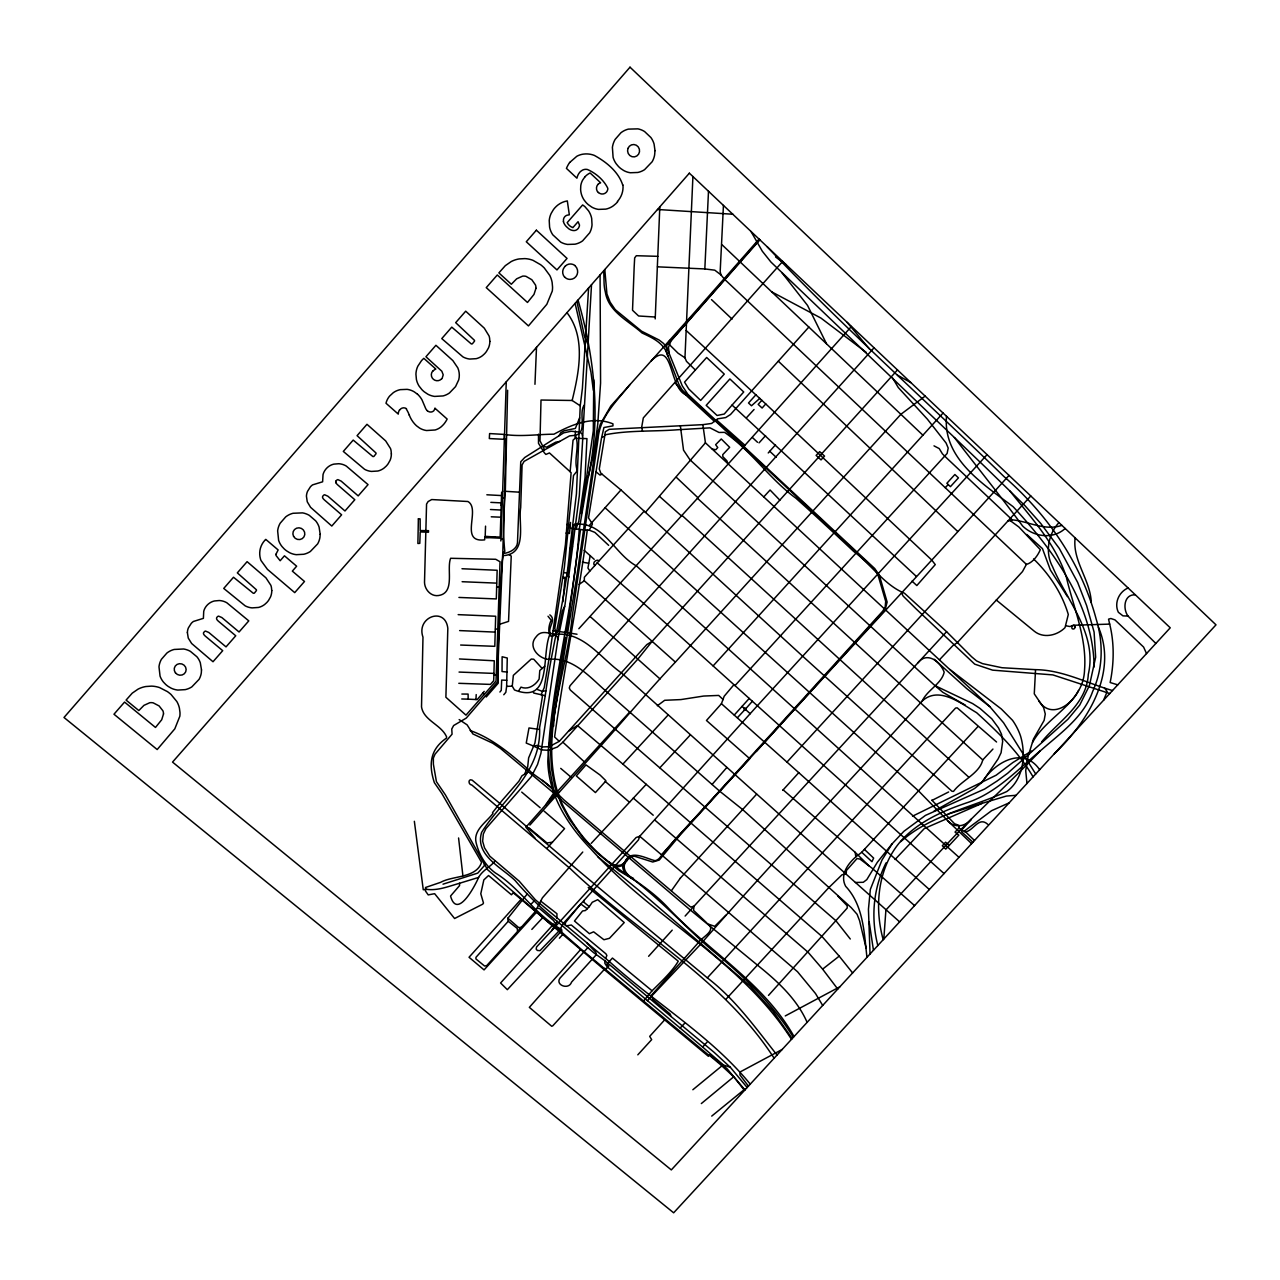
<?xml version="1.0" encoding="UTF-8"?>
<svg xmlns="http://www.w3.org/2000/svg" width="1280" height="1280" viewBox="0 0 1280 1280"><rect width="100%" height="100%" fill="white"/><g stroke="black" fill="none" stroke-linecap="round" stroke-linejoin="round"><path stroke-width="1.5" d="M987.072 454.656L757.344 705.744L639.728 836.272L638.448 839.92L563.632 923.072L559.088 930.912L540.016 950.688L537.392 950.464L536.176 949.152L536.56 946.96L551.824 930.496L557.2 921.344C541.968 908.992 527.84 895.552 515.216 880.656C502.288 867.824 474.576 855.376 481.584 832.432C502.992 798.096 541.616 773.392 539.584 727.728L545.28 695.648C551.68 646.448 565.744 598.592 569.808 549.072L576.432 493.792L580.24 405.808L582.4 388.368L588.592 288M600.08 274.928L600.576 383.088L597.76 424.224L594.144 450.8L588.176 477.36L579.232 529.328C574.08 607.264 550.944 683.424 547.808 761.376C548.624 795.136 567.824 825.216 590.624 848.72C652.16 917.664 741.12 960.128 791.488 1039.344M750.992 231.456L762.32 251.232L770.976 262.08L985.232 467.024L1025.024 505.76L1040.864 523.6L1059.36 548.56L1077.648 582.4L1086.672 605.696L1094.096 632.048L1095.648 657.232L1089.424 685.552L1079.76 704.992L1067.888 719.28L1007.696 773.232L997.088 781.024L984.608 789.056L925.456 815.392L903.84 831.344L892.032 843.92L881.952 860.112L870.352 889.392L868.448 909.248L870.048 953.984M460.64 645.04L494.8 646.32L495.664 616.24L458.16 614.64M486.24 696.976L498.224 683.216L498.304 656.4L502.432 561.088L503.568 552.352L504.832 551.488C502.624 531.664 503.952 511.36 505.328 491.232L507.616 390.256M897.488 369.952L652.144 641.328L637.84 659.088L562.864 742.208L557.392 747.008L548.512 750.304L549.44 767.968L553.68 789.968L563.872 799.856L682.512 900.416L690.752 907.072L694.032 906.176L946.592 631.696L904.448 593.216C884.4 585.136 871.008 564.144 853.6 551.36C834.544 533.456 815.424 515.648 795.936 498.24C769.68 479.12 751.376 450.864 724.56 432.352L719.008 432.464L710.016 427.856L677.616 429.76C653.584 431.648 628.56 430.08 604.928 434.864L599.28 469.024L600.8 473.152L620.96 489.952L802.816 656.352L951.952 791.264L953.504 791.424C961.12 780.704 979.744 773.44 982.736 759.92L697.472 498.288L851.456 326.432M458.8 683.312L490.416 684.4L493.664 680.752L493.888 675.056L494.272 660.784L459.488 658.96M503.776 694.752L505.84 692.288L506.64 686.368L507.264 658.016L502.128 656.752L502.032 671.552L506.944 672.016M461.984 568.736L497.152 570.272L496.32 598.928L458.928 597.44M949.232 845.504L945.6 842.192L942.336 845.76L945.744 849.12L958.832 835.136L955.04 832.08L958.848 828.08L958.912 825.344L954.576 823.776L931.824 800.128M485.552 526.128L485.184 536.528L500.176 537.072L501.648 492.192M925.152 396.112L900.896 414.288L675.392 662.112L584.304 580.784L584.384 577.216L597.216 562.864L643.888 603.616L733.952 684.688L724.176 696.256L721.44 703.712L786.96 762.096L1008.016 520.896L1010.176 520.576L1018.928 527.056L1040.32 549.664C1037.968 555.344 1032.64 562.864 1026.4 564.368L724.432 279.152L721.008 274.944L720.176 271.696L723.44 205.408M506.256 381.824L501.104 538.224L484.752 537.456L484.672 539.856C458.576 542.976 481.216 509.008 467.888 501.504L431.712 499.552L428.112 501.552L426.56 504.064L424.512 582.336C424.656 589.52 430.912 596.704 438.48 595.536C455.552 593.024 446.32 569.088 450.624 558.288L495.728 559.28L500.032 561.744L496.048 680.976L465.984 715.152L445.888 697.248L447.824 628.368C445.344 606.192 415.84 616.912 422.976 637.168L421.52 706.928C423.728 720.72 441.44 724.672 446.656 737.008L446.368 738.176C429.904 749.472 428.496 764.768 434.384 782.704L441.744 793.312L481.584 862.368C476.192 878.352 452.992 875.44 440.624 882.336L425.552 887.472L425.488 891.04L428.224 894.896L434.64 893.68L454.592 918.512L482.736 904.16L483.488 903.056L480.784 893.744L483.84 879.904L488.544 875.52L511.456 894.784L513.2 892.784L521.104 899.296M504.4 553.344C509.92 552.496 516.976 548.88 517.472 542.72L520.752 461.744L524.704 457.52L563.664 432.864L571.184 431.232L580.288 432.176L582.112 434.128L582.784 438.032L579.344 495.424L565.04 604.544L557.824 639.856L540.912 753.28L537.568 764.4L531.36 776.56L485.92 828.624L483.328 834L482.64 841.2L484.512 847.84L489.824 856.192L519.232 881.2L535.376 899.792L609.312 961.52C655.312 1003.296 710.816 1035.792 750.256 1084.144M538.496 434.176L538.496 443.328L544.352 452.816L545.856 454.432L549.456 452.944L571.12 472.64L565.424 544.608L549.312 657.024L544.224 687.632L541.168 694.528L542.432 696.288L534.912 743.072L528.64 757.872L527.68 766.88L524.656 774.112L521.984 775.776L518.928 781.184L502.16 800.416L492.544 812.592L492.96 813.408C486.672 822.064 473.136 829.904 476.096 842.624C478.896 854.416 485.488 865.84 495.488 873.024C520.448 888.32 535.552 915.52 561.68 929.52L561.936 932.432L581.248 949.28L708.176 1054.72L709.936 1055.008L726.864 1068.496L744.928 1089.936M553.104 924.08L551.936 925.2L487.536 869.648L445.392 794.864L436.432 781.68L433.376 764.144L433.36 758.048L435.056 754.144L452.064 734.176L451.76 729.024L453.632 725.536L466.272 718.08L497.808 681.504L497.84 656.544L500.096 590.4L502.784 553.408L506.048 438.848M655.2 318.912L659.808 206.864M581.312 513.76L593.296 430.912L593.776 379.888M808.88 327.04L730.48 414.528L725.68 417.584L717.632 418.832L711.632 423.456L702.864 424.656L705.424 442.816L989.824 706.656L1003.616 722.832L1035.696 773.984M570.112 471.712L573.04 440.176L575.136 438.272L575.456 431.088M692.912 176.544L684.96 357.808L686.48 361.344L695.36 370.016L684.544 382.128L688.752 388.976L700.656 400.432L724.272 374.096L706.656 357.488L695.36 370.016M500.832 540.976L500.928 539.2L503.36 539.376M591.52 284.672L582.72 436.016M604.928 434.864L605.312 431.76L609.216 429.328L702.864 424.656M721.008 274.944L714.8 270.176L704.832 268.944L708.496 191.28M536.496 347.36L534.96 384.304M484.208 691.376L477.168 699.616L475.968 699.536L476.208 694.592M508.256 921.264L475.952 957.344L475.92 958.944L484.624 966.064L486.752 965.584L517.568 931.488L517.248 928.464L508.256 921.264L507.712 918.464L527.168 894.08M1112.496 690.544C1086.96 683.216 1062.64 669.904 1035.552 669.664L1034.272 693.84L1043.648 707.68L1045.28 714.032L1044.144 720.352L1033.472 739.04L1028.096 756.4L1025.712 770.624L1026.96 783.488M866.944 957.36C864.16 932.8 863.536 905.424 845.664 886.32C839.712 875.248 847.6 863.968 855.856 856.848L855.152 852.288L783.168 789.872M570.544 522.464L569.488 533.44L566.032 533.056M478.592 877.424C475.36 885.248 457.184 920.208 450.544 896.032L459.568 885.584L459.568 883.264L478.592 877.424C482.592 870.176 490.128 867.216 495.12 860.928M549.856 614.864C556.88 619.984 547.328 627.68 550.336 633.408C540.608 653.232 553.536 705.104 514.464 689.952L512.256 686.16L513.344 675.36L531.28 659.04L533.728 659.216L542.144 668.448L544.736 666.224M570.016 527.136L570.608 528.256L580.496 529.552L568.096 621.728L566.256 632.528L553.184 630.736M767.232 246.816C842.592 326.656 925.376 400 1004.08 476.656C1047.36 514.208 1081.28 563.248 1096.128 618.928C1103.408 642.544 1103.216 668.72 1092.704 691.328C1084 716.496 1061.184 732.656 1041.968 749.44L1040.128 750.928C1017.104 770.064 995.856 793.424 966.512 802.896C944.704 810.288 922.944 819.744 905.984 835.744C878.368 861.824 873.392 904.432 883.2 939.696M504.4 555.552C527.936 553.008 518.032 522.8 520.688 507.616L522.096 464.944L524.08 461.392L569.584 435.888L575.28 435.328C580.208 445.792 573.264 459.44 577.328 470.688L573.504 475.52L564.384 567.2L554.8 628.352L556.048 633.232M883.808 939.024L885.904 910.016L945.744 845.424C975.952 812.736 1009.68 783.232 1040.128 750.928M652.144 641.328L646.864 644.56L559.296 741.344L554.592 736.976C564.24 668.016 578.288 599.52 587.248 530.32M604.8 269.552L606.928 293.952L610.112 302.144L615.216 309.616L641.584 331.2L659.024 339.968L663.728 343.584L667.568 349.52L682.272 385.888L687.824 394.24L874.72 568.528L879.392 575.344L887.136 602.064L885.232 609.52L679.728 835.504L659.248 860.048L652.752 862.016L633.888 856.048L629.36 857.92L621.84 865.84L616.736 867.024L609.984 863.488L597.152 852.96L583.664 838.912L569.312 819.232L561.408 804.576L554.976 787.232L551.36 767.936L550.384 746.336L552.176 728.224L577.248 573.456L597.472 433.792L600.352 424.112L610.8 406.064L689.488 318.064M588.176 477.36C601.168 418.4 594.608 357.52 578.032 300.032M584.128 550.336L590.176 555.664L587.936 568.032L589.856 570.992M794.048 1036.56C763.728 982.56 708.432 951.296 667.216 906.88C650.208 888.8 628.88 876.928 609.376 862.24C587.776 846 570.896 823.744 559.936 799.136C537.872 738.944 566.448 675.52 572.4 615.12L598.096 438.688C599.856 416.544 617.168 400.784 630 384.48M580.496 529.552L589.248 530.16L592.432 524.048L588.528 517.904L601.376 438.768L603.936 427.52L612.96 425.872L612.944 423.84C592.496 415.664 571.872 424.528 553.952 434.192C537.92 434.288 522.304 436.72 506.176 434.704M588.224 887.456L678.256 961.2C672.56 971.152 660.608 982.336 652.048 990.784L643.52 1001.056M518.752 690.752L520.976 687.136C528.224 690.112 535.472 685.152 539.12 679.056L539.792 670.496L542.144 668.448M556.592 792.288L556.816 794.592L561.408 800.32L689.936 909.68L757.616 965.264C777.248 981.04 796.832 998.816 807.12 1022.352M565.424 637.264L554.096 705.936L549.136 746.672L542.208 746.944L537.104 745.44L533.664 746.144L526.24 743.072L528.992 727.952L539.36 729.456M1026.4 564.368L1022.48 571.584L957.344 642.576L952.864 645.648L939.488 659.76M559.088 435.616L560.816 432.656L564.272 430.752L575.376 428.416L579.6 417.808M1075.136 537.904C1072.256 560.752 1090.32 579.696 1091.28 602.304M580.24 405.808L572.16 400.48C579.04 372.096 586.112 337.584 566.96 312.656M958.992 857.344L636.448 565.904C615.392 554.88 604.192 523.008 577.52 524.112L576.176 528.96M577.248 525.072L578.768 521.536L585.024 477.744L586.96 438.624L575.136 438.272M535.2 838.384L525.872 827.232L545.552 805.056L553.712 793.008L500.432 748.416L492.672 743.2L472.848 733.92L467.12 724.864L459.152 719.584M996.272 600.016L1034.24 631.168C1043.488 638.736 1057.088 635.6 1065.024 627.632L1068.304 614.496C1062.016 593.328 1049.472 574.24 1033.616 558.976M1032.528 742.448C1046.896 715.728 1083.68 703.616 1084.56 669.584C1086.992 637.984 1073.456 607.584 1066.384 577.296C1055.712 543.904 1031.248 517.872 1009.872 490.96M582.768 852.032L542.448 897.776L534.928 912L517.568 931.488M543.392 450.544L544.064 448.64L539.984 440.832L541.008 400.032L572.16 400.48M886.048 862.88C873.12 888.528 870.736 917.776 877.824 945.536M605.6 958.432L606.88 955.504L605.936 953.84L571.328 925.008L566.064 925.936M557.184 921.344L593.648 952.672L604.768 960.64L604.912 963.44L607.152 966.784L647.36 1000.608L699.632 945.296C771.888 862.272 848.576 782.976 922.192 701.024C927.088 690.16 941.744 683.696 944.176 672.16C940.16 661.392 927.024 651.232 917.936 662.784M572.464 546.576L570.96 550.56L567.68 575.376L566.096 577.408L563.088 577.408L565.04 578.4L562.848 601.856M1103.6 700.224L1107.168 691.584L1104.416 687.872M675.392 662.112C648.784 690.272 624.288 719.712 598.448 748.512L529.872 825.088M584.208 900.224L583.792 902.144L589.264 906.672L585.44 910.528L582.56 910.976L574.48 921.008L589.424 933.68L593.616 931.808L603.936 939.744L609.472 938.304L624.24 922.56L597.712 899.68L592.272 902.256L589.264 906.672M680.384 878.096L671.376 890.768M934.064 811.072L974.528 788.512L982.048 782.368L998.096 758.928L1001.088 752.736L1002.672 741.296L1001.52 734.288L998.512 727.904L991.824 718.832L979.92 708.368L972.656 703.6L934.896 685.584L689.984 459.808L683.52 450.144L680.368 425.968M605.36 781.536L605.856 780.704L600.016 774.992L585.984 764.88L576.32 775.936L595.424 792.576L605.36 781.536L629.504 802.272L591.168 843.424M1054.192 753.888C1087.104 722.656 1118.352 673.216 1098.384 627.088M627.248 860.288C620.32 866.576 626.368 875.536 633.552 878.416M564.672 606.416L562.4 610.832L558.544 630.224C549.056 644.96 546.304 629.6 551.216 620.272L548.016 616.24M555.28 796.976C558.16 787.776 534.112 776.656 529.136 770.032C511.136 754.544 492.944 738.544 470.16 730.528M746.192 710.096L746.192 708.256L744.096 708.224L744.208 710.336L746.192 710.096L750.256 713.744M1041.632 741.904C1058.72 720.912 1086.624 704.752 1088.304 674.368C1097.584 634 1067.12 601.248 1052.544 566.64C1044.928 552.576 1048.16 534.096 1058.96 522.608M569.76 549.6L571.456 545.76L573.504 525.744L574.848 523.952L577.52 524.112M584.176 405.2C578.144 413.664 588 432.24 575.28 435.328M655.104 860.704C645.648 858.496 630.368 848.816 624.768 862.08C618.416 869.264 628.304 875.664 633.424 879.504C661.216 900.224 684.4 926.064 710.384 948.768C741.744 974.528 771.872 1002.48 793.36 1037.312M669.824 340.384L666.816 345.296L666.432 351.808L678.8 384.192L682.224 390.128L875.008 569.904L877.792 574.304L885.696 601.36L885.152 607.168L882.688 611.2L661.472 854.768L797.552 971.76L815.504 993.536L822.688 1005.44M974.496 840.496L964.544 830.912L991.616 810.672L1009.136 802.848M336.224 480.688L337.136 479.872A2.032 1.984 37.3 0 1 337.952 479.648L341.12 481.088L358.192 495.888L368.048 484.624L346.288 466.064A16.176 15.776 37.5 0 0 338.72 463.728L333.872 464.128A14.816 14.448 37.6 0 0 327.776 467.184L327.2 467.712A17.056 16.64 37.5 0 0 325.568 469.504A15.008 14.64 37.6 0 0 323.024 474.624L322.624 481.792L312.608 484.864A13.056 12.72 35.4 0 0 310.368 486.88L307.536 491.344A14.576 14.192 35.2 0 0 306.432 496.208L307.248 501.776L310.576 507.312L331.792 526.048L341.616 514.816L324.944 500.4A12.928 12.608 36.1 0 1 323.136 498.592L322.704 497.84A1.952 1.904 35.3 0 1 322.8 496.128L323.888 495.024A2.064 2.016 35.3 0 1 324.72 494.8L327.888 496.208L344.976 510.976L354.816 499.728L338.16 485.28A12.432 12.128 38.1 0 1 336.352 483.456L335.936 482.688M569.712 162.464L576.8 156.288A20.576 19.856 76.9 0 1 583.024 154.16L585.264 153.936A23.472 22.656 76.9 0 1 594.32 155.392C606.208 161.888 618.528 171.76 622.72 185.056M1078.512 690.448C1071.424 705.408 1051.024 719.04 1039.072 701.344M645.392 512.4L705.424 442.816M499.92 692.032L501.264 690.32L501.68 680.08L506.768 680.288M584.88 176.928L582.768 179.904A16.48 15.936 77.7 0 0 580.768 185.776L580.624 189.504A21.344 20.624 78.1 0 0 580.976 192.4A19.6 18.944 78 0 0 584.256 200.224L586.096 202.528A25.2 24.352 78.3 0 0 588.368 204.704L591.824 207.136A19.872 19.2 78.1 0 0 598.512 209.392L605.824 209.12A21.04 20.336 78.1 0 0 613.28 205.84L615.744 203.792A26.384 25.488 77.8 0 0 617.68 201.712M892.032 843.92L877.328 862.288L866.8 879.632L863.28 882.288L855.424 882.48L621.584 673.04C601.616 659.184 584.88 633.024 557.856 634.192C550.32 634.88 542.112 628.512 536.048 636.912C527.488 646.416 538.336 658.576 548.64 659.424C572.352 656.56 589.568 676.832 605.552 690.784L719.904 791.376L742.448 809.408L851.216 907.632L857.088 914.272L859.568 920.672L866.048 947.92M642.496 431.296L641.712 427.04L643.328 417.888L782.704 261.424M550.016 799.552L630.128 711.568M559.408 938.192L563.312 933.744M747.152 1087.504L730.352 1067.312L723.44 1064.992L702.624 1047.04L707.104 1042.096M756.288 751.504C839.92 658.928 925.36 568.016 1009.008 475.392M732.064 405.072L724.272 414.032L717.072 415.488L706.192 405.36L729.888 378.96L743.728 391.984L732.064 405.072L916.368 576.432M546.912 848.384L564.56 828.656L544.128 811.152M874.048 347.792L582.688 671.312L570.032 685.744L569.28 687.984L570.32 690.048L592.336 709.296L835.904 920.736L850.288 939.008M712.064 784.448L726.816 767.488M689.504 318.08L759.04 239.072M589.2 525.552L620.96 489.952M697.472 498.288L578.832 628.72M746.192 708.256L752.368 701.264L733.952 684.688M759.568 239.552L668.384 343.616L678.064 353.2L684.96 357.808M761.84 400.272L758.176 404.4L762.112 408.032L765.744 403.952L686.192 330.512M768.224 452.96L775.472 444.864M721.44 703.712L706.464 720.48L749.744 758.688L675.904 838.448L660.192 857.216A8.304 8.032 -19.9 0 1 655.104 860.704M680.384 878.096L756.64 794.144M1030.784 495.984L1008.016 520.896M774.112 1058.224C722.992 978.736 637.376 932.928 570.384 868.768L471.936 785.104C467.92 784.64 468.096 778.256 472.096 780.112L499.904 803.44C567.856 862.8 637.888 920.016 707.312 977.856L955.552 708.08L957.2 707.824L996.56 742M713.104 665.92L943.056 413.04M690.4 734.832L659.872 767.76M759.888 239.856L670.992 340.864L668.448 347.408L669.216 353.44M755.952 394.736L748.512 402.992L751.488 405.776L759.792 398.352M759.056 442.864L765.584 435.632M629.504 802.272L646.256 784.304M734.272 715.024L749.248 698.416M604.208 969.584L580.608 949.536L529.344 1007.36L551.696 1026.256L552.768 1025.824L604.208 969.568L708.4 1056.304L709.376 1055.312L719.984 1064.192L733.744 1076.8L744.512 1090.384M929.36 889.536L798.768 772.656L782.704 790.352M664.672 1019.856L649.696 1036.368L651.664 1039.632L637.808 1054.832M597.216 562.864L644.096 511.216M685.12 916.064L694.032 906.176L693.552 910.336L706.848 922.96M855.856 856.848L861.744 852.256L977.888 726.624M763.792 496.896L770.064 490.016L779.856 500.176M536.432 912.368L484.064 969.904L469.04 957.264L521.088 899.296L580.608 949.552M945.264 487.728L948.192 484.528L946.864 483.296L954.88 474.512L958.432 477.872L950.432 486.656L948.176 484.528M734.976 685.6L947.12 453.472L948.192 448.064L946.096 443.04L927.36 419.152L898.256 387.52L892.688 378.112M746.448 417.776L754.064 409.488M667.984 715.152L622.88 764.112L577.424 725.504L568.592 731.136M626.64 859.488C623.248 866.96 614.928 866.848 609.376 862.24M531.824 929.408L543.12 917.248M737.392 717.728L744.208 710.336M551.824 930.496L636.112 837.536L639.712 836.256L661.472 854.768M648.608 956.288L672.208 930.144M895.056 859.504L924.384 828.496L982.288 803.28L1006.336 796.064L1016.096 795.296M768.496 995.408L847.216 908.08L847.152 905.728L837.776 895.984M982.736 759.92L992.944 749.056M982.048 782.368C993.648 763.264 1022.912 745.136 1039.648 769.696M684.608 1023.36L680.16 1028.048L647.36 1000.608M657.328 705.76L664.688 700.288L680.896 699.584L703.648 696.048L718.704 695.424L723.136 699.584M530.8 904.48L534.016 901.104M587.792 947.696L560.048 978.096C554.848 985.072 568.864 990.336 571.536 982.144L596.304 954.72L595.792 952.304L587.168 943.152M726.288 998.896L828.528 887.904L842.064 874.752L846.192 873.936L846.432 870.496L857.008 858.544L860.016 859.088L871.824 867.984L914.576 905.6M651.28 360.832C674.272 337.616 668.288 390.608 687.488 395.376M730.352 1067.312L713.856 1052.112L670.976 1016.448L670.224 1014.096L652.784 999.328L651.776 996.352M559.296 741.344L549.136 746.672M701.328 1103.568L733.728 1076.784M692.848 1089.744L721.904 1065.872M711.728 1116.096L745.136 1088.864M654.864 820.112L808.048 952.224L822.624 969.136L839.2 956.144L852.608 972.928M545.552 805.056L555.584 794.72L558.512 794.8M900.752 841.632C930.736 814.992 971.28 807.632 1006.784 791.536C1023.696 779.248 1026.176 754.592 1020.464 735.76A67.12 64.192 -42.8 0 0 1012.544 720.32L1001.296 708.976L949.888 669.472M584.304 580.784L579.12 584.4M922.192 701.024C939.072 685.536 961.424 703.808 976.64 712.704C997.68 731.872 1018.656 752.032 1033.056 776.864M559.344 792.32L555.984 793.712L553.728 793.008L561.392 800.336M1065.168 528.48C1053.072 539.664 1033.776 536.96 1022.592 525.984C1000.464 496.016 976.992 466.944 954.4 437.536M964.992 832.096C973.872 830.656 978.512 816.144 987.68 824.24M524.656 774.112L528.144 771.936M1031.52 751.04L1012.768 762.608L996.128 775.216L912.544 816.176M785.264 1015.936L839.856 986.784M948.64 791.968L932.064 800.368M725.936 915.184L714.736 926.304L708.272 924.112C716.656 931.28 700.848 937.488 697.36 943.792L651.504 995.168L651.328 996.768M782.16 1049.472L740.096 1071.968L739.92 1074.896L748.416 1086.144M552.416 842.256L546.944 842.912L528.64 827.632M602.064 474.224L599.968 475.072L595.952 471.712M521.36 927.328L518.688 927.616L507.808 918.16M1010.176 520.576L1012.176 519.824C1028.672 521.408 1045.232 531.264 1061.856 525.344M602.544 436.976L604.256 436.416M459.568 883.264C449.072 886.192 437.68 890.912 426.704 889.344M443.008 884.176L477.776 873.104L484.272 865.712L484.432 863.904M948.448 813.984L982.288 803.28M499.68 624.256L508.544 621.392L511.232 556.064L509.008 554.512M1128.112 587.984C1118.96 591.792 1113.904 603.152 1118.368 612.288L1122.944 615.856L1128.016 616.08L1155.856 643.44M548.512 750.304L541.664 749.904L533.664 746.144M546.128 690.72L542.24 691.312L536.96 689.36M426.704 889.328L423.264 889.744L414.352 821.296M496.608 587.216L499.04 587.008M537.376 908.368L539.424 908.416L553.52 920.496L555.952 924.432M1117.744 684.848L1110.144 682.528C1114.064 663.36 1114.416 643.152 1109.68 624.112L1073.2 625.264L1070.032 626.544L1065.68 625.744M506.64 686.368L512.256 686.16M1135.392 594.864C1123.92 593.984 1122.656 608.88 1128.016 616.08M495.472 629.104L497.696 629.04M493.888 675.056L496.224 674.992M504.288 491.248L519.36 492.176M461.856 694.048L468.096 694.08L468.16 699.152L475.968 699.536M461.744 698.976L468.16 699.152M459.056 672.064L493.92 673.408M657.856 256.336L636.304 255.712L634.672 257.904L634.176 266.896L632.528 310.256L638.592 315.984L655.28 317.024M704.832 268.944L657.456 266.832M485.184 536.528L495.008 536.912L486.112 537.52M462.112 581.712L496.48 583.12M491.248 516.8L500.784 517.2M459.616 630.592L495.36 632.112M490.848 502.368L501.264 502.88M490.464 509.504L500.976 510.048M486.848 494.784L501.536 495.568M501.216 505.504L502.16 497.68L504.064 497.824M657.504 209.488L732.912 214.24M1035.552 669.664L1002.032 667.728L982.592 663.648L976.576 660.928L971.648 656.768L946.592 631.696M559.68 441.424L555.68 442.208L546.624 447.136L542.88 446.16M570.24 524.88L566.816 524.48M589.248 530.16L594.832 532.368L608.656 545.344M563.648 572.576L567.008 573.072L568.96 577.136M566.256 632.528L577.024 634.24M604.144 968.384L606.256 968.736L608.8 966.144L606.704 964.352L612.448 958.064L652.048 990.784M582.32 562.16L588.608 563.232M599.232 560.672C596.256 558.72 591.648 563.04 594.752 565.616M712.176 448.976L715.776 449.776L717.76 447.552L715.632 444.688L721.264 438.976L729.664 447.328L722.736 454.656L722.88 456.704L726.864 460.768L728.112 464.224M1109.76 693.52L1052.896 674.912L992.592 670.144L974.736 664.16L916.448 609.216L903.088 596.016L901.488 592.752M934 445.856L939.232 448.592L942.416 453.84L947.296 458.624L1012.176 519.824M545.28 695.648L533.76 693.072L533.312 691.6M604.944 507.632L918.512 790.88L946.688 819.712C953.568 828.096 964.144 827.584 971.36 819.2L962.224 829.36L961.648 831.872L972.912 842.208M771.648 291.824L820.88 318.032L866.304 352.448M540.992 901.312L556.96 913.712L556.896 918.208M897.456 375.152L910.96 382.688M958.848 828.08L964.16 831.44M633.424 879.504L618.88 870.72L609.984 863.488M965.328 705.136L942.768 692.272L934.896 685.568M554.8 634.48L557.36 636.672L557.824 639.856M989.824 706.656L966.704 688.576L934.224 659.28M775.536 256.928L786.24 264.784M1026.736 534.432L1042.464 548.624L1050.416 570.08L1067.456 596.608M482.656 693.104L484.304 694.464M597.968 856.88L638.848 890.272L749.696 985.664L772.912 1011.056L792.192 1038.576M604.768 960.64L670.976 1016.448M716.336 419.76L745.184 445.472M680.16 1028.048L702.624 1047.04M707.312 977.856C735.104 999.04 755.6 1028 777.04 1055.04M417.488 394.224L414.272 391.856A18.384 17.984 49 0 0 407.136 389.36L400.272 389.648A19.168 18.752 48.9 0 0 393.328 392.656L389.664 396.016A18.224 17.84 48.9 0 0 386 403.248L398.272 414.096A12.176 11.936 48.6 0 1 398.544 412.096L399.12 410.544A4.384 4.288 48.3 0 1 399.664 409.76M521.728 792.112L540.144 807.712M560.704 768.368L570.88 777.024M542.48 780.336L553.68 789.968M633.28 798.08L653.232 815.232M899.616 921.84L855.424 882.464M622.88 764.112L822.032 936.512L839.2 956.144M971.6 843.648L947.6 820.704M590.288 616.672L660.064 678.976M681.52 516L659.584 496.464M435.024 408.304L447.152 419.056A26.64 26.096 50.6 0 1 443.424 424.624L441.44 426.592A17.616 17.28 50.5 0 1 435.12 429.984L426.56 430.528A18.624 18.272 50.5 0 1 419.584 428.064L416.464 425.76A27.152 26.624 51.7 0 1 409.296 415.104M786.96 762.096L798.768 772.656M697.936 497.744L676.32 477.296M742.064 706.384L744.096 708.208M682.032 515.424L968.496 776.928M752.368 701.264L944.048 873.568M855.152 852.288L868.944 865.84M590.176 555.664L594.192 559.328M562.864 742.208L584.448 761.936M912.048 581.152L916.832 585.552L935.264 564.592L931.568 559.856L765.744 403.952M769.744 451.264L776.192 457.296M714.64 421.568L686.912 396.08L674.976 382.832M732.064 319.088L711.504 299.616M861.744 852.256L871.952 861.696L873.632 858.096L864.384 849.36M427.28 410.784L426.08 409.248A14.96 14.672 52.6 0 1 424.992 406.864L422.064 399.984A21.776 21.296 48.6 0 0 417.504 394.208M757.52 442.288L752.432 437.536M957.632 531.424L778.352 361.216M923.008 435.296L722.24 244.96M406.304 408.928L408.304 412.688A61.504 59.984 42.9 0 1 408.896 414.24L409.232 415.12M847.104 322.32L869.312 348.896M781.904 272.656L807.536 305.424L826.448 343.648M822.624 969.136L837.76 989.072M587.328 908.8L580.736 903.936L565.68 922.32L564.928 924.976M587.424 343.312L584.352 335.696L576.864 301.376M667.824 356.4C664.88 343.392 652.864 338.016 642.048 332.992C628.592 320.848 608.416 311.872 605.328 291.984A40.064 39.056 83.3 0 1 604.096 283.808L603.744 270.736M575.104 303.376L590.928 372.096L593.36 390.352M1109.68 624.112L1108.56 619.168L1110.848 618.496L1114.96 619.888L1143.616 647.088L1146.528 653.584M869.168 921.84L873.456 950.272M563.552 221.472L563.44 220.4A5.36 5.184 75.2 0 1 564.384 217.232L564.816 216.688A5.472 5.296 75.2 0 1 566.992 215.248L569.328 214.8L567.312 200.912L564.56 201.568A22.4 21.728 75.4 0 0 554.752 207.968A26.192 25.392 75.7 0 0 553.36 209.728L551.152 213.44A20.848 20.224 75.3 0 0 549.232 220.544L549.584 227.072A20.256 19.632 75.2 0 0 552.784 234.8L560.752 242.144A20.288 19.68 75.3 0 0 567.584 244.432L575.024 244.192A21.152 20.512 75.4 0 0 582.592 240.88L589.712 232.768A20.4 19.792 75.6 0 0 592.032 224.88L591.68 218.448A20.192 19.584 75.6 0 0 588.512 210.816L584.976 206.72A14.896 14.432 75.9 0 0 583.744 205.744L582.624 204.96L567.184 222.624A11.072 10.736 76 0 0 569.456 225.584A11.472 11.12 76 0 0 572.896 227.616L578.064 221.712L579.424 224.864A4.208 4.08 75.8 0 1 579.344 226.176L578.624 227.856A7.424 7.2 75.6 0 1 577.76 228.928A5.616 5.456 75.7 0 1 574.544 230.544L573.472 230.56A9.808 9.504 75.8 0 1 568.368 228.464M458.576 837.968L462.896 875.728M1094.128 666.992C1093.424 605.152 1053.552 550.288 1013.136 506.704C983.792 484.496 942.592 458.976 946.528 416.304M553.6 718.528L553.648 726.128M598.096 184.336A6.032 5.824 78.2 0 1 600.656 182.816L590.112 172.976A18.384 17.776 77.8 0 0 584.848 176.896M622.96 185.024A21.008 20.288 78.2 0 1 617.408 201.44M569.664 162.432A34.528 33.36 77.7 0 0 566.432 168.384L576.928 178.192A13.2 12.752 77.1 0 1 580.432 171.552L582.368 170.192A7.744 7.472 76.8 0 1 587.488 169.52C595.808 173.12 603.84 180.048 607.744 188.16A4.144 4 78.3 0 1 607.696 189.728L607.072 191.264A7.376 7.136 78.1 0 1 606.144 192.464A5.808 5.616 78.2 0 1 598.464 192.48M598.336 192.624A5.776 5.584 78.2 0 1 598.064 184.288M567.712 227.776A11.728 11.36 75.8 0 1 563.344 221.536M574.72 265.536A9.152 8.928 75 0 1 575.344 266.048A7.808 7.616 75.1 0 1 570.288 279.376A7.424 7.232 75.1 0 1 565.536 277.824A9.168 8.928 75.2 0 1 564.704 276.976M565.312 266.096A7.52 7.328 75.1 0 1 574.8 265.424M565.344 266.128A10.416 10.16 75.3 0 0 564.272 267.36A7.552 7.36 75.1 0 0 564.56 277.104M432.8 371.264A8.416 8.24 55.1 0 1 435.856 369.056L423.824 358.336L422.384 359.728A27.552 26.992 55.2 0 0 421.424 360.768L417.824 366.192A20.48 20.048 55 0 0 415.936 374.208L416.416 379.504A19.888 19.456 54.9 0 0 419.152 386.176L421.824 389.552A25.872 25.312 55.6 0 0 424.288 391.84L427.824 394.208A20.016 19.6 54.9 0 0 434.624 396.416L443.024 395.936A20.352 19.92 55 0 0 449.456 392.976L455.552 386.608L458.72 379.856A18.608 18.208 55.5 0 0 457.824 367.904L452.88 360.608L435.92 345.296L425.936 356.752L441.84 371.232L443.2 374.832L442.192 378.208A7.168 7.008 55.1 0 1 441.584 378.944M441.52 378.896A6 5.872 55.1 0 1 433.424 379.328A5.808 5.696 55.1 0 1 432.656 371.136M434.96 408.288A9.504 9.312 51 0 1 433.664 410.912A4.656 4.56 51.2 0 1 427.376 410.704M399.808 409.872A4.896 4.784 48.4 0 1 406.48 408.672M335.872 482.72A2.128 2.08 37.2 0 1 336.24 480.704M187.392 632.624L188.256 638.064L191.632 643.488L213.008 661.744L222.704 650.672L205.904 636.624A12.88 12.4 23.9 0 1 204.08 634.848L203.632 634.112A1.936 1.872 23.6 0 1 203.728 632.432L204.8 631.344A2.048 1.984 23.6 0 1 205.616 631.12L208.8 632.48L226.032 646.88L235.744 635.776L218.96 621.696A12.384 11.936 24.8 0 1 217.136 619.92L216.704 619.168A2.128 2.048 24.4 0 1 216.976 617.216L217.872 616.384A2.016 1.952 24.5 0 1 218.688 616.176L221.856 617.552L239.056 631.984L248.784 620.88L226.864 602.784A16.112 15.52 24.6 0 0 219.28 600.528L214.448 600.96A14.768 14.224 24.7 0 0 208.4 604L207.824 604.512A16.992 16.368 24.6 0 0 206.208 606.288A14.96 14.416 24.7 0 0 203.728 611.328L203.392 618.352L193.44 621.456A13.008 12.512 23.8 0 0 191.216 623.44L188.416 627.84A14.528 13.968 23.6 0 0 187.376 632.624M504.432 434.432L504.384 439.312L489.312 438.56L489.6 433.568L504.432 434.432M271.76 590.56L271.744 591.52A16.592 16.064 26.2 0 1 270.496 596.976L268.576 600.368A22.656 21.904 26.5 0 1 266.656 602.672L264.672 604.464A16.96 16.416 26.1 0 1 258.448 607.456L252.08 607.888A18 17.408 26.2 0 1 245.184 605.856L223.744 588.432L233.504 577.248L253.296 593.264A2.24 2.16 26.1 0 0 254.384 593.12L256.432 590.544A2.24 2.176 26.2 0 0 256.368 589.728L237.328 572.88L247.104 561.664L265.952 577.856L270.848 585.312A15.104 14.608 26.2 0 1 271.456 587.632L271.76 590.56M275.92 554.336L275.92 554.64A3.76 3.648 29.2 0 0 276.048 555.52L280.16 560.736L284.448 555.808L296.64 566.208L292.336 571.12L304.496 581.472L294.72 592.624L267.44 569.36L261.024 560.544A17.28 16.752 29.2 0 1 260.496 559.04A20.48 19.872 29.2 0 1 264.576 540.624A9.28 8.992 29.9 0 1 265.104 540L265.776 539.392L278.144 549.952L275.92 554.336M654.992 150.624L654.624 154.96A20.544 19.776 80.5 0 1 652.112 161.792L644.592 169.648A21.664 20.848 80.4 0 1 637.84 172.464L630.384 172.752A20.192 19.44 80.4 0 1 623.584 170.448L620.912 168.656A25.04 24.096 80.5 0 1 618.416 166.416L616.32 163.936A20.432 19.664 80.3 0 1 613.088 157.312L612.4 147.392A21.248 20.448 80.4 0 1 615.168 139.36L620.912 132.768A21.216 20.416 80.4 0 1 628.336 129.12L637.904 128.864A20.464 19.696 80.5 0 1 644.592 131.552L650.88 137.504A20.528 19.76 80.5 0 1 654.08 144.08L654.992 150.624M418.368 518.848L417.888 543.504L419.792 543.36L420.208 531.936L428.48 532.208L428.528 530.672L420.192 530.544L420.128 518.848L418.368 518.848M201.504 669.936L201.296 672.944A19.84 19.024 21.5 0 1 199.056 679.36L191.856 686.864A20.912 20.032 21.5 0 1 185.248 689.632L177.856 690.064A19.504 18.688 21.5 0 1 170.992 688.08L168.256 686.464A24.16 23.168 21.7 0 1 165.696 684.432L163.52 682.176A19.728 18.912 21.5 0 1 160.048 676.064L158.992 666.832A20.512 19.664 21.6 0 1 161.44 659.28L166.912 653.024A20.48 19.632 21.6 0 1 174.144 649.456L183.648 648.992A19.76 18.944 21.7 0 1 190.4 651.36L196.896 656.752A19.808 18.992 21.6 0 1 200.32 662.816L201.504 669.936M391.36 453.888L391.328 454.864A16.672 16.304 41.8 0 1 390.032 460.416L388.064 463.872A22.752 22.24 42 0 1 386.128 466.208L384.112 468.016A17.04 16.672 41.7 0 1 377.856 471.024L371.472 471.424A18.08 17.68 41.7 0 1 364.592 469.312L343.312 451.424L353.2 440.08L372.848 456.528A2.256 2.192 41.7 0 0 373.936 456.384L376.016 453.776A2.256 2.208 41.8 0 0 375.968 452.96L357.072 435.664L366.976 424.304L385.68 440.912L390.512 448.544A15.168 14.832 42 0 1 391.104 450.912L391.36 453.888M320.192 534.32L319.936 537.376A19.888 19.344 31.2 0 1 317.632 543.904L310.352 551.488A20.96 20.384 31.1 0 1 303.712 554.272L296.288 554.672A19.552 19.008 31 0 1 289.44 552.608L286.736 550.944A24.224 23.552 31.4 0 1 284.176 548.864L282.016 546.544A19.776 19.232 31.1 0 1 278.608 540.304L277.648 530.88A20.576 20 31.2 0 1 280.176 523.216L285.728 516.864A20.528 19.968 31.3 0 1 293.008 513.28L302.528 512.88A19.808 19.264 31.3 0 1 309.264 515.328L315.696 520.864A19.872 19.312 31.3 0 1 319.088 527.056L320.192 534.32M489.84 341.36L489.808 342.336A16.8 16.448 61.6 0 1 488.464 347.968L486.464 351.456A22.944 22.432 61.2 0 1 484.512 353.824L482.48 355.648A17.184 16.8 61.4 0 1 476.192 358.672L469.792 359.056A18.224 17.824 61.4 0 1 462.912 356.864L441.776 338.608L451.776 327.136L471.296 343.936A2.272 2.224 61.3 0 0 472.384 343.792L474.496 341.168A2.272 2.224 61.5 0 0 474.448 340.32L455.68 322.656L465.696 311.184L484.272 328.144L489.04 335.92A15.296 14.96 61.8 0 1 489.616 338.32L489.84 341.36M163.504 713.968L161.712 719.744L155.488 727.456L124.56 702.08L113.968 714.224L157.184 749.552L174.816 728.832L179.824 716.256A24.576 23.472 19.5 0 0 179.968 712.304L179.392 708.064A24.256 23.152 19.5 0 0 176.832 701.52L171.104 694.56A37.392 35.648 19.2 0 0 167.392 691.6L159.648 687.616A26.256 25.056 19.6 0 0 151.472 686.128L145.84 686.528A26.816 25.584 19.6 0 0 138.032 689.152L132.224 693.168L126.08 700.096L138.832 710.56L143.968 705.344L149.744 702.736A9.344 8.912 19.6 0 1 153.232 702.864L159.104 705.936L162.896 710.784A8.848 8.448 19.4 0 1 163.504 713.968M1075.152 626.816L1074.608 628.4A1.936 1.84 -52.7 0 1 1072.048 628.608L1071.664 626.384L1073.776 625.296A1.936 1.84 -52.7 0 1 1075.152 626.816M535.968 288.336L533.984 294.416L527.488 302.464L497.296 274.976L486.256 287.632L528.448 325.92L546.816 304.32L552.272 291.088A25.088 24.464 70.2 0 0 552.544 286.896L552.128 282.4A24.752 24.128 70.2 0 0 549.776 275.424L544.256 267.92A38.112 37.2 68.9 0 0 540.624 264.72L532.992 260.336A26.784 26.112 69.8 0 0 524.832 258.608L519.168 258.928A27.36 26.672 69.7 0 0 511.248 261.536L505.296 265.68L498.88 272.896L511.328 284.24L516.656 278.816L522.544 276.16A9.536 9.296 69.8 0 1 526.048 276.368L531.84 279.744L535.472 284.96A9.04 8.816 70.1 0 1 535.968 288.336M630.016 67.184L64 717.488L673.648 1212.816L1216 624.848L630.016 67.184M536.384 230.192L526.288 241.76L556.976 269.92L567.04 258.416L536.384 230.192M689.36 173.184L172.528 762.096L671.312 1169.92L1170.24 627.808L689.36 173.184M551.888 926.016L500.592 982.992L507.344 989.68L561.136 931.408L553.296 924.752L551.888 926.016M822.992 457.776L821.024 459.904L816.112 455.408L819.664 451.632L824.56 456.096L822.992 457.776M627.984 148.4A6.208 5.984 80.4 0 0 634.496 156.864A6.208 5.984 80.4 0 0 638.24 146.88A6.208 5.984 80.4 0 0 627.984 148.4M293.584 536.368A6.016 5.856 31.2 0 0 303.936 536.912A6.016 5.856 31.2 0 0 299.008 527.808A6.016 5.856 31.2 0 0 293.584 536.368M175.456 672.848A6 5.744 21.6 0 0 185.696 671.824A6 5.744 21.6 0 0 179.408 663.696A6 5.744 21.6 0 0 175.456 672.848"/></g></svg>
